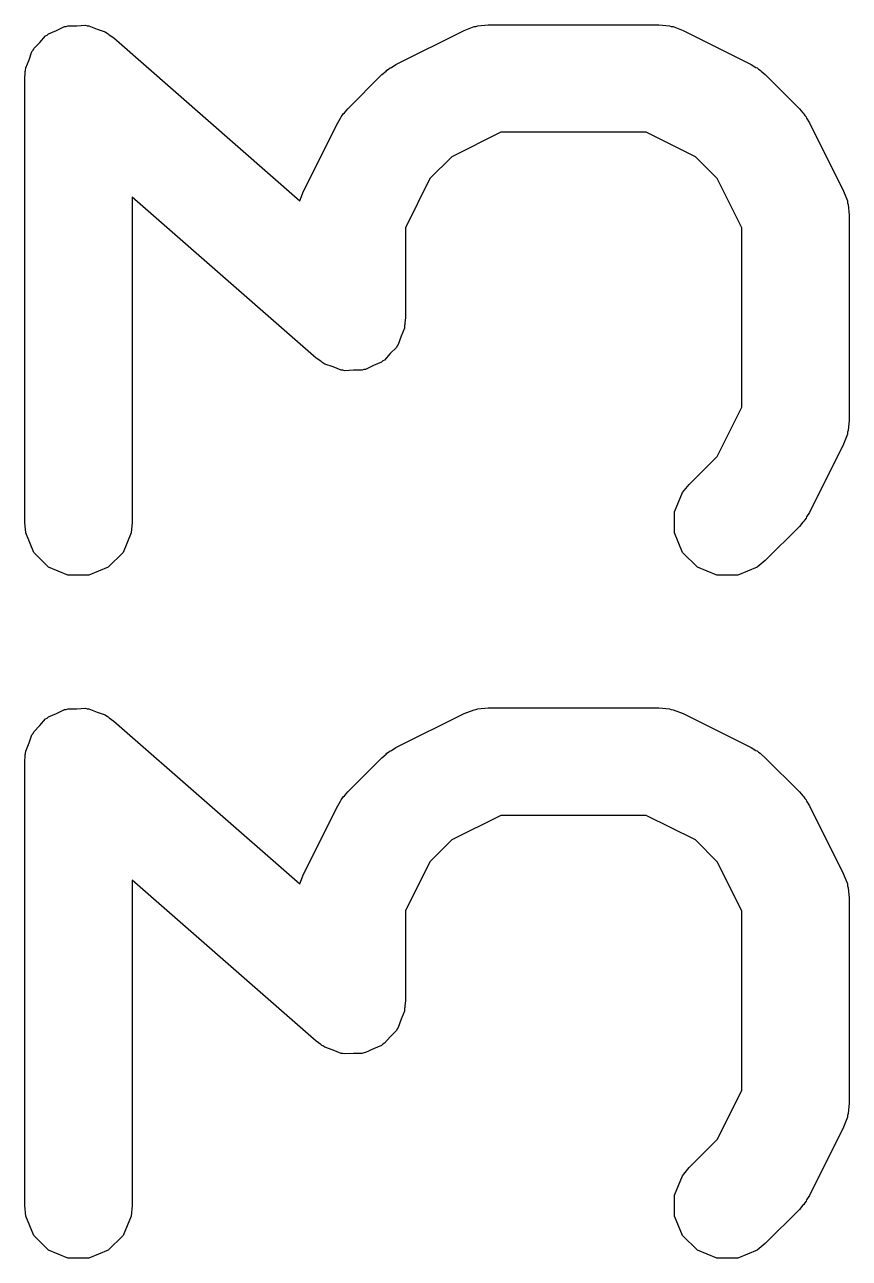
# Model space of a CAD drawing. Header units: millimetres. Extents: x 60 to 220, y -152 to -53.
# Drawn here: x 160.45 to 161.6, y -76.222 to -74.502 of the extents above; entities that cross this region are included whole.
import ezdxf

# ---------------------------------------------------------------- set-up
doc = ezdxf.new("R2010")
doc.units = ezdxf.units.MM
doc.layers.add('F.Silkscreen', color=41, linetype='CONTINUOUS', true_color=0xf2eda1)

msp = doc.modelspace()

# ---------------------------------------------------------------- linework, layer by layer
at = {"layer": 'F.Silkscreen', "linetype": 'CONTINUOUS'}
for p, q in [((160.495001, -74.510064), (160.505927, -74.504662)), ((160.505927, -74.504662), (160.50845, -74.504493)), ((160.50845, -74.504493), (160.510787, -74.503526)), ((160.510787, -74.503526), (160.522972, -74.503526)), ((160.522972, -74.503526), (160.535125, -74.502716)), ((160.535125, -74.502716), (160.53752, -74.503526)), ((160.53752, -74.503526), (160.540051, -74.503526)), ((160.540051, -74.503526), (160.551308, -74.508189)), ((160.551308, -74.508189), (160.562846, -74.512091)), ((161.063306, -74.510003), (161.077037, -74.504748)), ((161.077037, -74.504748), (161.079726, -74.504556)), ((161.079726, -74.504556), (161.082215, -74.503526)), ((161.082215, -74.503526), (161.096847, -74.502085)), ((161.096847, -74.502085), (161.334942, -74.502085)), ((161.334942, -74.502085), (161.349574, -74.503526)), ((161.349574, -74.503526), (161.352063, -74.504557)), ((161.352063, -74.504557), (161.354751, -74.504748)), ((161.354751, -74.504748), (161.368483, -74.510003)), ((160.463059, -74.535417), (160.471669, -74.526806)), ((160.471669, -74.526806), (160.479695, -74.517634)), ((160.479695, -74.517634), (160.481964, -74.516511)), ((160.481964, -74.516511), (160.483751, -74.514725)), ((160.483751, -74.514725), (160.495001, -74.510064)), ((160.562846, -74.512091), (160.565763, -74.514176)), ((160.565763, -74.514176), (160.567087, -74.514725)), ((160.567087, -74.514725), (160.568482, -74.51612)), ((160.568482, -74.51612), (160.574807, -74.520642)), ((160.574807, -74.520642), (160.834116, -74.747537)), ((160.968068, -74.557622), (161.063306, -74.510003)), ((161.368483, -74.510003), (161.463721, -74.557622)), ((160.456523, -74.551195), (160.460425, -74.539658)), ((160.460425, -74.539658), (160.46209, -74.537753)), ((160.46209, -74.537753), (160.463059, -74.535417)), ((160.45186, -74.562453), (160.456523, -74.551195)), ((160.961768, -74.561586), (160.968068, -74.557622)), ((161.463721, -74.557622), (161.470017, -74.561585)), ((160.450419, -74.577085), (160.451181, -74.569346)), ((160.450419, -75.196132), (160.450419, -74.577085)), ((160.45105, -74.567379), (160.451508, -74.566023)), ((160.451181, -74.569346), (160.45105, -74.567379)), ((160.451508, -74.566023), (160.45186, -74.562453)), ((160.900957, -74.61929), (160.948576, -74.571671)), ((160.948576, -74.571671), (160.954325, -74.566952)), ((160.954325, -74.566952), (160.955625, -74.565454)), ((160.955625, -74.565454), (160.957884, -74.564032)), ((160.957884, -74.564032), (160.959941, -74.562344)), ((160.959941, -74.562344), (160.961768, -74.561586)), ((161.470017, -74.561585), (161.471847, -74.562343)), ((161.471847, -74.562343), (161.473905, -74.564032)), ((161.473905, -74.564032), (161.476164, -74.565454)), ((161.476164, -74.565454), (161.477463, -74.566952)), ((161.477463, -74.566952), (161.483212, -74.57167)), ((161.483212, -74.57167), (161.530832, -74.619289)), ((160.89163, -74.630655), (160.893318, -74.628598)), ((160.893318, -74.628598), (160.89474, -74.626339)), ((160.89474, -74.626339), (160.896238, -74.625039)), ((160.896238, -74.625039), (160.900957, -74.61929)), ((161.530832, -74.619289), (161.53555, -74.625038)), ((161.53555, -74.625038), (161.53705, -74.626339)), ((161.53705, -74.626339), (161.538472, -74.628598)), ((161.538472, -74.628598), (161.54016, -74.630655)), ((160.839289, -74.73402), (160.886908, -74.638782)), ((160.886908, -74.638782), (160.890872, -74.632482)), ((160.890872, -74.632482), (160.89163, -74.630655)), ((161.54016, -74.630655), (161.540917, -74.632482)), ((161.540917, -74.632482), (161.544882, -74.638782)), ((161.544882, -74.638782), (161.592501, -74.73402)), ((161.114552, -74.652085), (161.046036, -74.686343)), ((161.317237, -74.652085), (161.114552, -74.652085)), ((161.385753, -74.686343), (161.317237, -74.652085)), ((161.046036, -74.686343), (161.015629, -74.71675)), ((161.416161, -74.71675), (161.385753, -74.686343)), ((161.015629, -74.71675), (160.981371, -74.785266)), ((161.450419, -74.785266), (161.416161, -74.71675)), ((160.856983, -74.966861), (160.600419, -74.742367)), ((160.600419, -74.742367), (160.600419, -75.196132)), ((160.834116, -74.747537), (160.839289, -74.73402)), ((161.592501, -74.73402), (161.597756, -74.747751)), ((161.597756, -74.747751), (161.597947, -74.75044)), ((161.597947, -74.75044), (161.598978, -74.752929)), ((161.598978, -74.752929), (161.600419, -74.767561)), ((161.600419, -74.767561), (161.600419, -75.053275)), ((160.981371, -74.785266), (160.981371, -74.910418)), ((161.450419, -75.03557), (161.450419, -74.785266)), ((160.980281, -74.921479), (160.97993, -74.92505)), ((160.98074, -74.920124), (160.980281, -74.921479)), ((160.981371, -74.910418), (160.980608, -74.918156)), ((160.980608, -74.918156), (160.98074, -74.920124)), ((160.975266, -74.936307), (160.971365, -74.947845)), ((160.97993, -74.92505), (160.975266, -74.936307)), ((160.968731, -74.952086), (160.96012, -74.960696)), ((160.969699, -74.949749), (160.968731, -74.952086)), ((160.971365, -74.947845), (160.969699, -74.949749)), ((160.863307, -74.971382), (160.856983, -74.966861)), ((160.864703, -74.972778), (160.863307, -74.971382)), ((160.866026, -74.973326), (160.864703, -74.972778)), ((160.868944, -74.975412), (160.866026, -74.973326)), ((160.948039, -74.972778), (160.936788, -74.977438)), ((160.949825, -74.970991), (160.948039, -74.972778)), ((160.952095, -74.969869), (160.949825, -74.970991)), ((160.96012, -74.960696), (160.952095, -74.969869)), ((160.880481, -74.979313), (160.868944, -74.975412)), ((160.891739, -74.983977), (160.880481, -74.979313)), ((160.89427, -74.983977), (160.891739, -74.983977)), ((160.896665, -74.984787), (160.89427, -74.983977)), ((160.908818, -74.983977), (160.896665, -74.984787)), ((160.921003, -74.983977), (160.908818, -74.983977)), ((160.923339, -74.983009), (160.921003, -74.983977)), ((160.925863, -74.982841), (160.923339, -74.983009)), ((160.936788, -74.977438), (160.925863, -74.982841)), ((161.416161, -75.104085), (161.450419, -75.03557)), ((161.600419, -75.053275), (161.598978, -75.067907)), ((161.597756, -75.073085), (161.592501, -75.086816)), ((161.597947, -75.070395), (161.597756, -75.073085)), ((161.598978, -75.067907), (161.597947, -75.070395)), ((161.592501, -75.086816), (161.544882, -75.182054)), ((161.377148, -75.143098), (161.416161, -75.104085)), ((161.36782, -75.154464), (161.377148, -75.143098)), ((161.356621, -75.1815), (161.36782, -75.154464)), ((160.45186, -75.210764), (160.450419, -75.196132)), ((160.600419, -75.196132), (160.598978, -75.210764)), ((161.356621, -75.210763), (161.356621, -75.1815)), ((161.53555, -75.195797), (161.530832, -75.201547)), ((161.53705, -75.194497), (161.53555, -75.195797)), ((161.538472, -75.192237), (161.53705, -75.194497)), ((161.54016, -75.190181), (161.538472, -75.192237)), ((161.540917, -75.188353), (161.54016, -75.190181)), ((161.544882, -75.182054), (161.540917, -75.188353)), ((160.463059, -75.2378), (160.45186, -75.210764)), ((160.598978, -75.210764), (160.587779, -75.2378)), ((161.367819, -75.237799), (161.356621, -75.210763)), ((161.530832, -75.201547), (161.483212, -75.249166)), ((160.483751, -75.258492), (160.463059, -75.2378)), ((160.587779, -75.2378), (160.567087, -75.258492)), ((161.388512, -75.258492), (161.367819, -75.237799)), ((161.483212, -75.249166), (161.471847, -75.258493)), ((160.510787, -75.269691), (160.483751, -75.258492)), ((160.567087, -75.258492), (160.540051, -75.269691)), ((161.415548, -75.269691), (161.388512, -75.258492)), ((161.471847, -75.258493), (161.444811, -75.269691)), ((160.540051, -75.269691), (160.510787, -75.269691)), ((161.444811, -75.269691), (161.415548, -75.269691)), ((160.522972, -75.455907), (160.535125, -75.455097)), ((160.535125, -75.455097), (160.53752, -75.455907)), ((161.082215, -75.455907), (161.096847, -75.454466)), ((161.096847, -75.454466), (161.334942, -75.454466)), ((161.334942, -75.454466), (161.349574, -75.455907)), ((160.471669, -75.479187), (160.479695, -75.470015)), ((160.479695, -75.470015), (160.481964, -75.468892)), ((160.481964, -75.468892), (160.483751, -75.467106)), ((160.483751, -75.467106), (160.495001, -75.462445)), ((160.495001, -75.462445), (160.505927, -75.457043)), ((160.505927, -75.457043), (160.50845, -75.456874)), ((160.50845, -75.456874), (160.510787, -75.455907)), ((160.510787, -75.455907), (160.522972, -75.455907)), ((160.53752, -75.455907), (160.540051, -75.455907)), ((160.540051, -75.455907), (160.551308, -75.46057)), ((160.551308, -75.46057), (160.562846, -75.464472)), ((160.562846, -75.464472), (160.565763, -75.466557)), ((160.565763, -75.466557), (160.567087, -75.467106)), ((160.567087, -75.467106), (160.568482, -75.468501)), ((160.568482, -75.468501), (160.574807, -75.473023)), ((160.574807, -75.473023), (160.834116, -75.699918)), ((160.968068, -75.510003), (161.063306, -75.462384)), ((161.063306, -75.462384), (161.077037, -75.457129)), ((161.077037, -75.457129), (161.079726, -75.456937)), ((161.079726, -75.456937), (161.082215, -75.455907)), ((161.349574, -75.455907), (161.352063, -75.456938)), ((161.352063, -75.456938), (161.354751, -75.457129)), ((161.354751, -75.457129), (161.368483, -75.462384)), ((161.368483, -75.462384), (161.463721, -75.510003)), ((160.460425, -75.492039), (160.46209, -75.490134)), ((160.46209, -75.490134), (160.463059, -75.487798)), ((160.463059, -75.487798), (160.471669, -75.479187)), ((160.45186, -75.514834), (160.456523, -75.503576)), ((160.456523, -75.503576), (160.460425, -75.492039)), ((160.450419, -75.529466), (160.451181, -75.521727)), ((160.45105, -75.51976), (160.451508, -75.518404)), ((160.451181, -75.521727), (160.45105, -75.51976)), ((160.451508, -75.518404), (160.45186, -75.514834)), ((160.900957, -75.571671), (160.948576, -75.524052)), ((160.948576, -75.524052), (160.954325, -75.519333)), ((160.954325, -75.519333), (160.955625, -75.517835)), ((160.955625, -75.517835), (160.957884, -75.516413)), ((160.957884, -75.516413), (160.959941, -75.514725)), ((160.959941, -75.514725), (160.961768, -75.513967)), ((160.961768, -75.513967), (160.968068, -75.510003)), ((161.463721, -75.510003), (161.470017, -75.513966)), ((161.470017, -75.513966), (161.471847, -75.514724)), ((161.471847, -75.514724), (161.473905, -75.516413)), ((161.473905, -75.516413), (161.476164, -75.517835)), ((161.476164, -75.517835), (161.477463, -75.519333)), ((161.477463, -75.519333), (161.483212, -75.524051)), ((161.483212, -75.524051), (161.530832, -75.57167)), ((160.450419, -76.148513), (160.450419, -75.529466)), ((160.896238, -75.57742), (160.900957, -75.571671)), ((161.530832, -75.57167), (161.53555, -75.577419)), ((160.839289, -75.686401), (160.886908, -75.591163)), ((160.886908, -75.591163), (160.890872, -75.584863)), ((160.890872, -75.584863), (160.89163, -75.583036)), ((160.89163, -75.583036), (160.893318, -75.580979)), ((160.893318, -75.580979), (160.89474, -75.57872)), ((160.89474, -75.57872), (160.896238, -75.57742)), ((161.53555, -75.577419), (161.53705, -75.57872)), ((161.53705, -75.57872), (161.538472, -75.580979)), ((161.538472, -75.580979), (161.54016, -75.583036)), ((161.54016, -75.583036), (161.540917, -75.584863)), ((161.540917, -75.584863), (161.544882, -75.591163)), ((161.544882, -75.591163), (161.592501, -75.686401)), ((161.114552, -75.604466), (161.046036, -75.638724)), ((161.317237, -75.604466), (161.114552, -75.604466)), ((161.385753, -75.638724), (161.317237, -75.604466)), ((161.046036, -75.638724), (161.015629, -75.669131)), ((161.416161, -75.669131), (161.385753, -75.638724)), ((161.015629, -75.669131), (160.981371, -75.737647)), ((161.450419, -75.737647), (161.416161, -75.669131)), ((160.856983, -75.919242), (160.600419, -75.694748)), ((160.600419, -75.694748), (160.600419, -76.148513)), ((160.834116, -75.699918), (160.839289, -75.686401)), ((161.592501, -75.686401), (161.597756, -75.700132)), ((161.597756, -75.700132), (161.597947, -75.702821)), ((161.597947, -75.702821), (161.598978, -75.70531)), ((161.598978, -75.70531), (161.600419, -75.719942)), ((161.600419, -75.719942), (161.600419, -76.005656)), ((160.981371, -75.737647), (160.981371, -75.862799)), ((161.450419, -75.987951), (161.450419, -75.737647)), ((160.981371, -75.862799), (160.980608, -75.870537)), ((160.97993, -75.877431), (160.975266, -75.888688)), ((160.980281, -75.87386), (160.97993, -75.877431)), ((160.98074, -75.872505), (160.980281, -75.87386)), ((160.980608, -75.870537), (160.98074, -75.872505)), ((160.969699, -75.90213), (160.968731, -75.904467)), ((160.971365, -75.900226), (160.969699, -75.90213)), ((160.975266, -75.888688), (160.971365, -75.900226)), ((160.863307, -75.923763), (160.856983, -75.919242)), ((160.96012, -75.913077), (160.952095, -75.92225)), ((160.968731, -75.904467), (160.96012, -75.913077)), ((160.864703, -75.925159), (160.863307, -75.923763)), ((160.866026, -75.925707), (160.864703, -75.925159)), ((160.868944, -75.927793), (160.866026, -75.925707)), ((160.880481, -75.931694), (160.868944, -75.927793)), ((160.891739, -75.936358), (160.880481, -75.931694)), ((160.89427, -75.936358), (160.891739, -75.936358)), ((160.896665, -75.937168), (160.89427, -75.936358)), ((160.908818, -75.936358), (160.896665, -75.937168)), ((160.921003, -75.936358), (160.908818, -75.936358)), ((160.923339, -75.93539), (160.921003, -75.936358)), ((160.925863, -75.935222), (160.923339, -75.93539)), ((160.936788, -75.929819), (160.925863, -75.935222)), ((160.948039, -75.925159), (160.936788, -75.929819)), ((160.949825, -75.923372), (160.948039, -75.925159)), ((160.952095, -75.92225), (160.949825, -75.923372)), ((161.416161, -76.056466), (161.450419, -75.987951)), ((161.600419, -76.005656), (161.598978, -76.020288)), ((161.597947, -76.022776), (161.597756, -76.025466)), ((161.598978, -76.020288), (161.597947, -76.022776)), ((161.592501, -76.039197), (161.544882, -76.134435)), ((161.597756, -76.025466), (161.592501, -76.039197)), ((161.377148, -76.095479), (161.416161, -76.056466)), ((161.356621, -76.133881), (161.36782, -76.106845)), ((161.36782, -76.106845), (161.377148, -76.095479)), ((161.356621, -76.163144), (161.356621, -76.133881)), ((161.54016, -76.142562), (161.538472, -76.144618)), ((161.540917, -76.140734), (161.54016, -76.142562)), ((161.544882, -76.134435), (161.540917, -76.140734)), ((160.45186, -76.163145), (160.450419, -76.148513)), ((160.600419, -76.148513), (160.598978, -76.163145)), ((161.530832, -76.153928), (161.483212, -76.201547)), ((161.53555, -76.148178), (161.530832, -76.153928)), ((161.53705, -76.146878), (161.53555, -76.148178)), ((161.538472, -76.144618), (161.53705, -76.146878)), ((160.463059, -76.190181), (160.45186, -76.163145)), ((160.598978, -76.163145), (160.587779, -76.190181)), ((161.367819, -76.19018), (161.356621, -76.163144)), ((160.483751, -76.210873), (160.463059, -76.190181)), ((160.587779, -76.190181), (160.567087, -76.210873)), ((161.388512, -76.210873), (161.367819, -76.19018)), ((160.510787, -76.222072), (160.483751, -76.210873)), ((160.567087, -76.210873), (160.540051, -76.222072)), ((161.415548, -76.222072), (161.388512, -76.210873)), ((161.471847, -76.210874), (161.444811, -76.222072)), ((161.483212, -76.201547), (161.471847, -76.210874)), ((160.540051, -76.222072), (160.510787, -76.222072)), ((161.444811, -76.222072), (161.415548, -76.222072))]:
    msp.add_line(p, q, dxfattribs=at)

doc.saveas('drawing.dxf')
